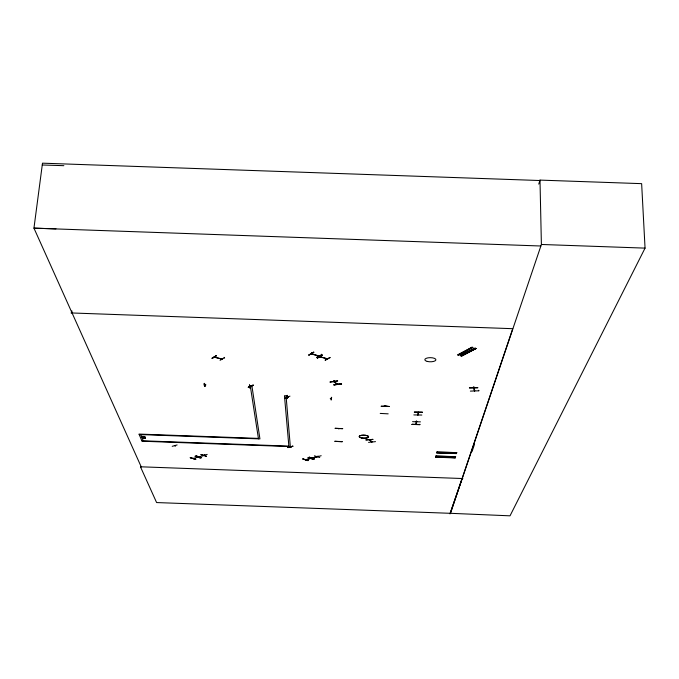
<?xml version="1.0" encoding="UTF-8"?>
<svg xmlns="http://www.w3.org/2000/svg" width="679" height="679" viewBox="0 0 679 679"><rect width="100%" height="100%" fill="white"/><g stroke="black" fill="none" stroke-linecap="round" stroke-linejoin="round"><path stroke-width="1.02" d="M538.77 184.111L539.992 180.105L641.638 183.653L645.05 248.124L510.022 515.828L450.347 513.307L512.738 328.687L71.04 312.943M413.825 414.911L421.829 415.039M416.252 421.226L416.244 421.948L416.346 421.175M416.193 424.231L416.617 421.184M385.299 406.534L384.968 405.66M385.256 405.669L385.239 406.543M388.176 413.842L380.215 413.418M331.14 398.726L330.257 398.675L331.14 398.819M204.914 455.057L204.345 454.879M342.666 428.695L334.985 428.313L342.674 428.61M337.514 380.894L330.062 381.98M341.596 384.042L333.822 384.849L341.588 384M412.034 424.443L419.877 424.511L412.06 424.299M419.877 424.239L419.851 424.698L412.043 424.392M333.796 380.902L333.762 381.674L337.455 384.433M333.83 380.894L334.102 381.887M334.085 381.097L334.178 381.921L334.17 381.114M334.416 381.836L334.475 381.038M342.199 441.8L334.739 441.299L342.208 441.588M325.428 360.176L330.198 357.57M321.922 355.295L317.135 357.977L322.321 354.998M316.711 357.256L321.761 354.71M319.877 356.025L319.945 356.899L327.227 358.86M327.431 358.767L320.081 356.755L320.038 355.932M320.123 356.755L320.242 355.949M311.355 353.139L311.457 354.005M311.525 353.046L311.695 353.869M311.602 353.072L311.432 354.022M313.74 352.129L309.004 355.1M313.774 352.562L308.631 355.117L313.791 352.104M338.643 428.873L338.999 428.899M285.121 398.208L289.958 396.137M287.225 395.348L287.378 398.598L286.928 398.581L287.166 395.382M469.435 387.913L477.923 387.701L469.393 387.845M250.245 388.006L249.448 384.942L249.864 387.921M251.026 385.638L250.814 386.495M251.094 385.655L251.383 386.674M251.086 386.393L251.213 385.655M252.894 385.248L248.141 387.386L253.301 384.925M224.214 357.383L224.613 357.952L224.265 357.434M211.797 358.291C221.447 352.537 212.943 357.621 212.238 358.402L216.38 355.796L215.981 355.635M214.971 356.551L215.056 357.383L215.218 356.467M214.98 357.358L215.184 356.416M204.795 386.351L204.506 383.363L205.253 386.385C204.354 386.767 203.242 382.769 204.583 383.44M455.337 457.722L435.68 456.721L455.388 457.553L435.595 457.179L435.672 456.738M435.952 455.855L435.876 456.271L455.702 456.695L435.969 455.94M436.733 452.647L456.534 453.623M437.013 451.739L436.936 452.163L456.95 452.613L436.97 452.044M456.636 453.487L436.639 453.08L436.741 452.621M473.993 388.116L473.458 387.157L474.409 390.815M474.697 390.807L474.366 390.781M455.261 457.935L435.587 457.179M319.054 355.923L311.568 353.878M415.837 424.451L416.329 421.922M418.188 412.28L417.704 414.903M418.077 414.861L418.57 412.28L418.171 412.509M416.626 422.168L416.626 421.939M417.729 414.648L418.018 414.877M365.93 439.882L373.06 439.381L365.947 439.967M420.428 421.863L412.552 421.667M337.692 380.953L330.087 382.116M474.714 390.764L473.967 388.167M318.459 456.33L317.721 456.212L318.188 456.356M302.715 458.996L308.113 460.634L302.995 458.936M309.259 457.188L314.428 458.953L309.301 457.239M308.071 460.583L302.927 458.911M314.148 459.012L309.021 457.298M190.162 457.731L195.9 459.36L190.358 457.646M195.908 456.042L201.646 457.688L196.163 455.982M195.645 459.42L190.417 457.671M201.4 457.748L196.104 455.957M450.347 513.647L541.392 244.474L539.992 180.105M472.024 451.577L474.4 444.584M449.914 513.85L462.102 478.517M287.251 397.037L286.343 396.892L287.081 397.113M292.904 446.145L287.828 447.52M372.109 441.927L369.648 439.686M317.492 358.003L322.296 355.457M322.236 355.363L317.449 358.011M177.117 444.949L172.22 446.324M248.48 387.378L253.275 385.358M193.065 458.495L197.759 457.247M199.32 456.661L198.794 456.797L203.233 455.668M305.474 459.759L310.388 458.418M476.038 348.463L461.618 356.076L476.132 348.471L460.379 355.694L475.079 348.013M457.671 354.803L472.1 347.19M458.715 355.253L458.138 355.092L472.822 347.393M337.081 384.178L337.463 384.127M204.905 384.866L205.83 384.9M224.299 357.808L220.081 360.328M287.285 397.147L288.108 397.181M317.025 357.4L321.77 354.761L321.422 354.234M325.046 360.133L329.884 357.46M457.943 355.083L472.168 347.215M458.622 355.244L472.898 347.41M460.863 355.855L475.317 348.268M461.185 355.932L475.546 348.302M193.108 458.469L193.566 458.342M369.376 439.686L371.82 441.978M203.522 455.567L203.08 455.677M288.117 397.274L287.463 397.283M201.001 454.565L206.272 456.246M193.405 458.537L193.523 458.359M199.125 456.848L199.168 456.67M200.441 458.036L195.026 456.271M207.214 454.387L202.588 455.745M287.565 447.52L292.946 446.222L287.854 447.631M316.745 456.712L311.78 458.07M305.703 459.802L310.634 458.478M321.184 455.719L316.108 457.12M222.169 359.089L214.581 357.078M222.025 359.183L214.225 357.146M375.512 441.639L368.544 442.369M174.927 445.704L175.496 445.882M290.858 447.155L290.323 446.986M472.618 387.471L474.74 387.378M478.814 390.807L470.386 391.112M290.544 446.926L290.765 447.121M204.659 455.108L204.235 454.972M42.259 164.997L63.851 165.676M55.958 228.857L33.95 228.152L42.497 163.172L540.442 180.546M541.392 244.474L645.05 248.124M540.824 246.002L33.95 228.152L141.224 466.838L140.468 466.812L156.603 502.562L450.347 513.307M384.093 405.94L387.132 406.084M415.497 421.455L417.466 421.54M258.41 438.396L139.008 434.068L142.021 441.214L290.323 446.595L286.054 395.755L284.459 395.704L288.898 446.544M139.203 434.535L259.93 438.906L251.96 386.292L250.339 386.232L258.478 438.855M141.835 440.764L288.855 446.103M140.46 466.787L462.866 478.542M249.507 386.572L248.667 386.538L249.465 386.453M204.982 384.993L205.745 384.9M331.182 397.359L331.641 397.359L331.165 400.075M287.2 395.781L286.742 395.747L286.962 398.531M337.31 384.085L337.743 384.356L334.11 381.598M251.459 386.674L250.882 386.495M311.958 458.13L316.991 456.78M318.706 355.983L311.398 353.971M473.84 387.879L473.934 387.14M314.385 455.813L319.741 457.519M195.213 456.246L200.483 457.935M308.054 457.527L313.138 459.199M200.984 454.523L206.492 456.263M290.391 447.003L291.019 447.088M174.783 445.78L175.462 445.857M249.456 384.976L249.906 387.938M333.839 384.917L341.435 383.508M140.655 434.585L143.261 440.824M478.814 390.773L478.771 390.272M71.855 310.872L72.076 312.985M287.149 395.67L287.268 398.548M473.823 387.081L473.891 387.913M389.143 406.441L381.046 406.254L389.16 406.458M422.406 412.229L414.351 412.102L422.406 412.229M308.258 457.519L313.384 459.225L308.258 457.502M144.814 436.47L141.673 436.359L143.099 436.792C139.187 437.106 148.26 437.378 143.736 436.809L144.814 436.47M145.314 437.692L142.183 437.573L143.6 438.014C139.696 438.32 148.752 438.592 144.245 438.023L145.314 437.692M427.21 361.406A5.559 2.071 0.5 0 0 435.901 359.929A5.559 2.071 0.5 0 0 427.965 357.841A5.559 2.071 0.5 0 0 427.21 361.406M361.44 437.879A4.702 1.494 1.8 0 0 368.612 436.852A4.702 1.494 1.8 0 0 361.686 435.298A4.719 1.494 1.8 0 0 361.432 437.887A4.719 1.494 1.8 0 0 368.621 436.86A4.719 1.494 1.8 0 0 361.678 435.307A4.702 1.494 1.8 0 0 361.44 437.879"/></g></svg>
